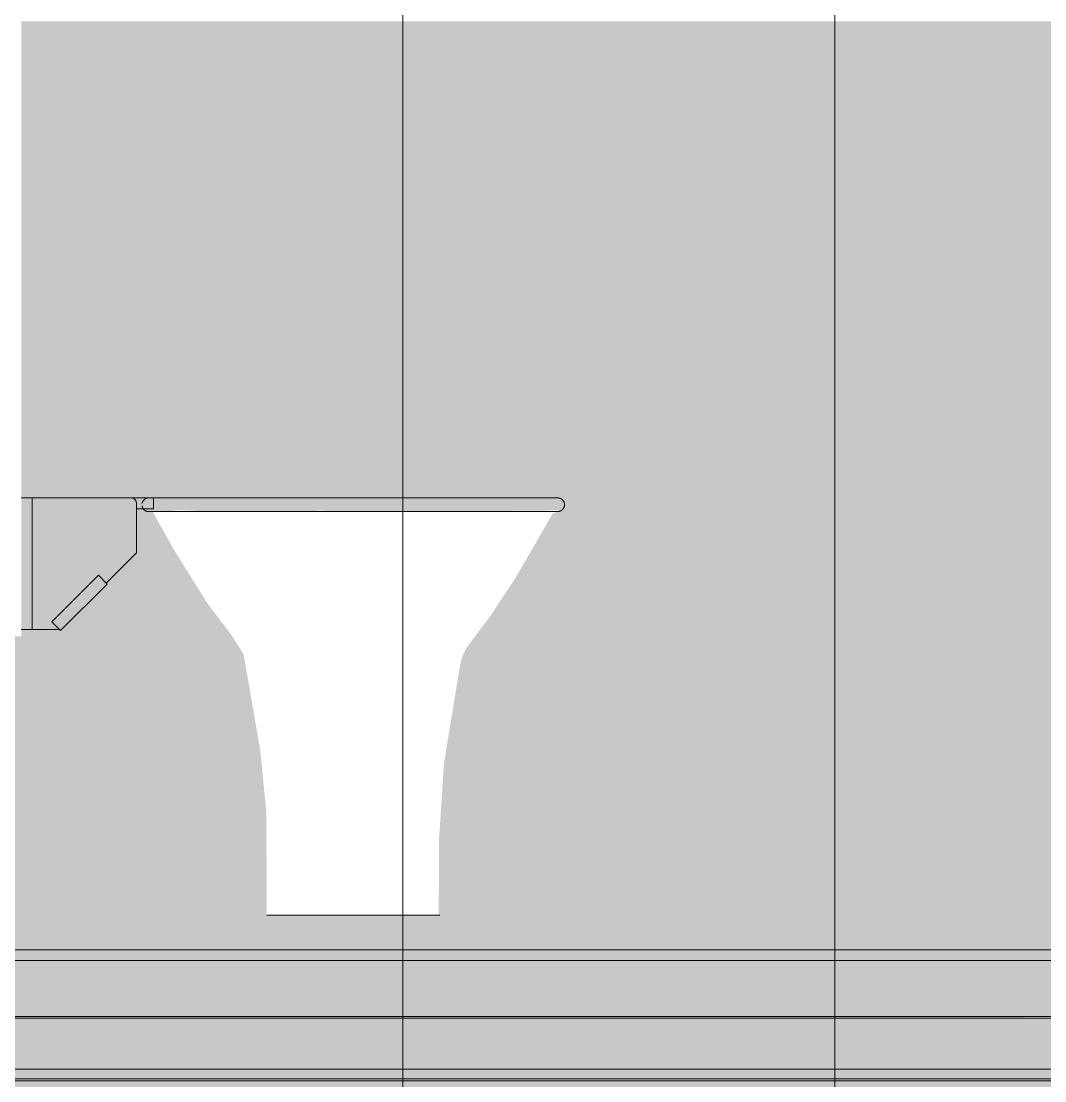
# Model space of a CAD drawing. Header units: inches. Extents: x 20426 to 92531, y -195 to 750.
# Drawn here: x 32849.72 to 32896.35, y 93.77 to 142.02 of the extents above; entities that cross this region are included whole.
import ezdxf

# ---------------------------------------------------------------- set-up
doc = ezdxf.new("R2010")
doc.units = ezdxf.units.IN
doc.header["$MEASUREMENT"] = 0
for name, color, linetype, lineweight in [('A-DOOR', 31, 'Continuous', 13), ('A-WALL-PATT', 111, 'Continuous', 13), ('Q-SPCQ', 91, 'Continuous', 9), ('S-BEAM', 12, 'Continuous', 9)]:
    doc.layers.add(name, color=color, linetype=linetype, lineweight=lineweight)

# ---------------------------------------------------------------- blocks, each defined once
blk = doc.blocks.new('Girt_Z - 8_D-757208-Elevation - North')
at = {"layer": 'S-BEAM'}
h = blk.add_hatch(color=256, dxfattribs=at)
h.paths.add_polyline_path([(-23089.637, 99.25), (-23089.637, 99.732), (-23371.643, 99.732), (-23371.643, 99.25), (-23184.518, 99.25)], flags=0)
h.paths.add_polyline_path([(-25971.39, 99.25), (-25695.137, 99.25), (-25695.137, 99.732), (-25971.39, 99.732)], flags=0)
h.paths.add_polyline_path([(-24537.137, 99.25), (-24537.137, 99.732), (-24819.143, 99.732), (-24819.143, 99.25), (-24566.874, 99.25)], flags=0)
h = blk.add_hatch(color=256, dxfattribs=at)
h.paths.add_polyline_path([(-23089.637, 96.883), (-23089.637, 99.25), (-23371.643, 99.25), (-23371.643, 96.883), (-23184.518, 96.883)], flags=0)
h.paths.add_polyline_path([(-25971.39, 96.883), (-25695.137, 96.883), (-25695.137, 99.25), (-25971.39, 99.25)], flags=0)
h.paths.add_polyline_path([(-24537.137, 96.883), (-24537.137, 99.25), (-24819.143, 99.25), (-24819.143, 96.883), (-24566.874, 96.883)], flags=0)
h = blk.add_hatch(color=256, dxfattribs=at)
h.paths.add_polyline_path([(-24791.507, 96.695), (-24537.137, 96.72), (-24537.137, 96.883), (-24819.143, 96.849), (-24819.143, 96.695), (-24808.786, 96.695)], flags=0)
h.paths.add_polyline_path([(-25971.39, 96.695), (-25695.137, 96.72), (-25695.137, 96.883), (-25971.39, 96.883), (-25971.39, 96.72)], flags=0)
h.paths.add_polyline_path([(-23322.754, 96.695), (-23089.637, 96.727), (-23089.637, 96.883), (-23371.643, 96.883), (-23371.643, 96.695)], flags=0)
h = blk.add_hatch(color=256, dxfattribs=at)
h.paths.add_polyline_path([(-25971.39, 96.62), (-25695.137, 96.66), (-25695.137, 96.695), (-25971.39, 96.658)], flags=0)
h.paths.add_polyline_path([(-24705.11, 96.62), (-24537.137, 96.67), (-24537.137, 96.695), (-24819.143, 96.658), (-24819.143, 96.62), (-24739.669, 96.62)], flags=0)
h.paths.add_polyline_path([(-23089.637, 96.62), (-23089.637, 96.695), (-23371.643, 96.651), (-23371.643, 96.62), (-23184.518, 96.62)], flags=0)
h = blk.add_hatch(color=256, dxfattribs=at)
h.paths.add_polyline_path([(-25971.39, 94.301), (-25695.137, 94.301), (-25695.137, 96.62), (-25971.39, 96.62), (-25971.39, 95.164)], flags=0)
h.paths.add_polyline_path([(-24646.401, 94.301), (-24537.137, 94.301), (-24537.137, 96.62), (-24819.143, 96.62), (-24819.143, 94.301), (-24705.11, 94.301)], flags=0)
h.paths.add_polyline_path([(-23322.754, 94.301), (-23089.637, 94.301), (-23089.637, 96.62), (-23371.643, 96.62), (-23371.643, 94.301)], flags=0)
h = blk.add_hatch(color=256, dxfattribs=at)
h.paths.add_polyline_path([(-23089.637, 93.852), (-23089.637, 94.301), (-23371.643, 94.301), (-23371.643, 93.852), (-23184.518, 93.852)], flags=0)
h.paths.add_polyline_path([(-25695.137, 93.852), (-25695.137, 94.301), (-25971.39, 94.301), (-25971.39, 93.852), (-25810.995, 93.852)], flags=0)
h.paths.add_polyline_path([(-24819.143, 93.852), (-24537.137, 93.852), (-24537.137, 94.301), (-24819.143, 94.301)], flags=0)
h = blk.add_hatch(color=256, dxfattribs=at)
h.paths.add_polyline_path([(-24705.11, 93.768), (-24537.137, 93.768), (-24537.137, 93.852), (-24819.143, 93.852), (-24819.143, 93.768)], flags=0)
h.paths.add_polyline_path([(-25878.61, 93.768), (-25695.137, 93.768), (-25695.137, 93.852), (-25971.39, 93.852), (-25971.39, 93.768)], flags=0)
h.paths.add_polyline_path([(-23089.637, 93.768), (-23089.637, 93.852), (-23371.643, 93.852), (-23371.643, 93.768), (-23184.518, 93.768)], flags=0)
for p, q in [((-25971.39, 99.732), (-25695.137, 99.732)), ((-25971.39, 99.25), (-25695.137, 99.25)), ((-25971.39, 96.695), (-25695.137, 96.695)), ((-25971.39, 96.62), (-25695.137, 96.62)), ((-25971.39, 94.301), (-25695.137, 94.301)), ((-25971.39, 93.852), (-25695.137, 93.852)), ((-25971.39, 93.768), (-25695.137, 93.768))]:
    blk.add_line(p, q, dxfattribs=at)
blk = doc.blocks.new('opening - opening-837279-Elevation - North')
at = {"layer": 'A-DOOR'}
h = blk.add_hatch(color=256, dxfattribs=at)
h.paths.add_polyline_path([(-25970.39, 2.244), (-25834.39, 2.244), (-25834.39, 36), (-25726.39, 36), (-25726.39, 45.518), (-25970.39, 45.518), (-25970.39, 21.242)], flags=0)
h.paths.add_polyline_path([(-25822.578, 128.125), (-25822.65, 128.167), (-25822.609, 128.312), (-25822.58, 128.136)], flags=0)
h.paths.add_polyline_path([(-25971.39, 48), (-25971.39, 51.482), (-25726.39, 51.482), (-25726.39, 93.768), (-25971.39, 93.768), (-25971.39, 99.732), (-25726.39, 99.732), (-25726.39, 142.018), (-25805.39, 142.018), (-25805.39, 120.312), (-25780.838, 120.258), (-25780.64, 120), (-25780.882, 119.728), (-25781.186, 119.581), (-25782.876, 116.661), (-25784.007, 114.949), (-25785.123, 113.461), (-25785.324, 113.015), (-25785.434, 112.476), (-25786.133, 108.197), (-25786.351, 104.823), (-25786.369, 101.312), (-25794.204, 101.312), (-25794.223, 106.007), (-25794.505, 108.856), (-25795.264, 113.208), (-25795.765, 113.999), (-25796.949, 115.57), (-25798.47, 118.011), (-25799.408, 119.696), (-25799.649, 119.728), (-25799.89, 119.812), (-25800.14, 119.812), (-25800.14, 117.812), (-25801.519, 116.434), (-25801.475, 116.39), (-25803.596, 114.268), (-25803.64, 114.312), (-25805.39, 114.312), (-25805.39, 114), (-25807.89, 114), (-25807.89, 117.353), (-25810.828, 118.688), (-25810.828, 118.563), (-25811.078, 118.605), (-25811.114, 118.688), (-25812.578, 118.688), (-25812.578, 118.813), (-25815.14, 118.813), (-25815.182, 119.437), (-25815.328, 119.437), (-25815.332, 119.75), (-25815.703, 119.75), (-25815.703, 119.312), (-25815.453, 119.312), (-25815.453, 119.125), (-25815.703, 119.125), (-25815.703, 116), (-25822.328, 116), (-25822.379, 119.76), (-25822.678, 119.799), (-25822.831, 120), (-25822.678, 120.2), (-25822.328, 120.25), (-25822.328, 128.125), (-25822.578, 128.136), (-25822.578, 128.312), (-25822.328, 128.317), (-25822.328, 128.75), (-25822.703, 128.75), (-25822.703, 128.437), (-25822.89, 128.437), (-25822.89, 128), (-25826.328, 128), (-25826.328, 130.75), (-25826.453, 130.75), (-25826.501, 135.625), (-25828.522, 135.618), (-25828.945, 135.416), (-25832.384, 142.018), (-25971.39, 142.018), (-25971.39, 145), (-25971.89, 144.945), (-25971.89, 48)], flags=0)
h.paths.add_polyline_path([(-25815.182, 119.281), (-25815.232, 119.364), (-25815.151, 119.357)], flags=0)
h.paths.add_polyline_path([(-25815.232, 119.217), (-25815.296, 119.324), (-25815.182, 119.281)], flags=0)
h.paths.add_polyline_path([(-25815.372, 119.136), (-25815.328, 119.285), (-25815.232, 119.217), (-25815.328, 119.154)], flags=0)
h.paths.add_polyline_path([(-25815.453, 119.125), (-25815.39, 119.204), (-25815.39, 119.133)], flags=0)
h.paths.add_polyline_path([(-25815.151, 119.357), (-25815.232, 119.422), (-25815.14, 119.437)], flags=0)
h.paths.add_polyline_path([(-25815.332, 120.25), (-25815.328, 120.25), (-25815.315, 120.562), (-25815.315, 120.6), (-25815.265, 120.671), (-25815.296, 120.719), (-25815.389, 120.687), (-25815.421, 120.687), (-25815.453, 120.687), (-25815.703, 120.683), (-25815.703, 120.25)], flags=0)
h.paths.add_polyline_path([(-25807.89, 120.384), (-25807.89, 122), (-25807.64, 122), (-25807.64, 142.018), (-25808.069, 142.018), (-25811.078, 137.708), (-25811.078, 121.813), (-25810.828, 121.813), (-25810.828, 121.719), (-25810.759, 121.688)], flags=0)
h.paths.add_polyline_path([(-25815.14, 120.562), (-25815.14, 122.563), (-25815.012, 122.611), (-25814.953, 123.063), (-25814.89, 123.063), (-25814.89, 134.687), (-25815.14, 134.687), (-25815.182, 135.125), (-25815.328, 135.125), (-25815.332, 135.437), (-25815.703, 135.437), (-25815.703, 135), (-25815.453, 135), (-25815.453, 134.812), (-25815.703, 134.812), (-25815.651, 129.241), (-25815.352, 129.2), (-25815.199, 129), (-25815.383, 128.798), (-25815.703, 128.75), (-25815.703, 120.875), (-25815.296, 120.833), (-25815.182, 120.719), (-25815.151, 120.643)], flags=0)
h.paths.add_polyline_path([(-25812.89, 122.688), (-25812.887, 123.063), (-25812.578, 123.063), (-25812.578, 134.687), (-25813.015, 134.687), (-25812.987, 123.063), (-25812.926, 123.063), (-25812.902, 122.813)], flags=0)
h.paths.add_polyline_path([(-25822.659, 128.136), (-25822.799, 128.217), (-25822.642, 128.312), (-25822.656, 128.167)], flags=0)
h.paths.add_polyline_path([(-25822.799, 128.217), (-25822.799, 128.3), (-25822.734, 128.281)], flags=0)
h.paths.add_polyline_path([(-25822.848, 128.281), (-25822.848, 128.36), (-25822.799, 128.31)], flags=0)
h.paths.add_polyline_path([(-25822.88, 128.357), (-25822.848, 128.43), (-25822.811, 128.375), (-25822.848, 128.365)], flags=0)
h.paths.add_polyline_path([(-25822.328, 129.25), (-25822.328, 129.687), (-25822.578, 129.687), (-25822.578, 129.875), (-25822.328, 129.908), (-25822.379, 135.448), (-25822.678, 135.486), (-25822.831, 135.687), (-25822.678, 135.888), (-25822.328, 135.937), (-25822.328, 142.018), (-25824.453, 142.018), (-25824.43, 137.75), (-25824.328, 137.75), (-25824.364, 130.75), (-25824.453, 130.75), (-25824.453, 130), (-25822.89, 130), (-25822.848, 129.562), (-25822.703, 129.562), (-25822.698, 129.25)], flags=0)
h.paths.add_polyline_path([(-25822.89, 129.562), (-25822.848, 129.635), (-25822.799, 129.578), (-25822.88, 129.564)], flags=0)
h.paths.add_polyline_path([(-25822.799, 129.783), (-25822.656, 129.833), (-25822.703, 129.715), (-25822.734, 129.737)], flags=0)
h.paths.add_polyline_path([(-25822.848, 129.719), (-25822.799, 129.783), (-25822.734, 129.676), (-25822.799, 129.7)], flags=0)
h.paths.add_polyline_path([(-25822.686, 129.625), (-25822.88, 129.643), (-25822.799, 129.69), (-25822.698, 129.632)], flags=0)
h.paths.add_polyline_path([(-25822.61, 129.683), (-25822.64, 129.867), (-25822.58, 129.864), (-25822.609, 129.687)], flags=0)
h.paths.add_polyline_path([(-25815.182, 134.969), (-25815.315, 135.06), (-25815.164, 135.014)], flags=0)
h.paths.add_polyline_path([(-25815.232, 134.904), (-25815.296, 135.011), (-25815.182, 134.969)], flags=0)
h.paths.add_polyline_path([(-25815.372, 134.823), (-25815.328, 134.972), (-25815.232, 134.904), (-25815.328, 134.841)], flags=0)
h.paths.add_polyline_path([(-25815.453, 134.812), (-25815.39, 134.892), (-25815.39, 134.821)], flags=0)
h.paths.add_polyline_path([(-25815.151, 135.044), (-25815.315, 135.096), (-25815.14, 135.125)], flags=0)
h.paths.add_polyline_path([(-25815.332, 135.937), (-25815.328, 135.937), (-25815.315, 136.25), (-25815.315, 136.287), (-25815.265, 136.358), (-25815.296, 136.406), (-25815.389, 136.375), (-25815.421, 136.375), (-25815.453, 136.375), (-25815.703, 136.371), (-25815.703, 135.937)], flags=0)
h.paths.add_polyline_path([(-25815.14, 136.25), (-25815.14, 136.687), (-25814.89, 136.687), (-25814.89, 142.018), (-25815.703, 142.018), (-25815.703, 136.562), (-25815.296, 136.521), (-25815.182, 136.406), (-25815.151, 136.331)], flags=0)
h.paths.add_polyline_path([(-25812.739, 136.687), (-25812.578, 136.687), (-25812.614, 142.018), (-25813.015, 142.018), (-25813.015, 136.687), (-25812.743, 136.687)], flags=0)
h.paths.add_polyline_path([(-25827.516, 137.375), (-25826.453, 137.375), (-25826.417, 137.75), (-25826.328, 137.75), (-25826.328, 142.018), (-25830.27, 142.018), (-25827.851, 137.375), (-25827.517, 137.375)], flags=0)
h.paths.add_polyline_path([(-25811.078, 138.144), (-25808.374, 142.018), (-25811.078, 142.018)], flags=0)
blk = doc.blocks.new('Basketball_Backstop-Performance_Sports_Systems-3103-Ceiling_Hung - 27_-0_ to 27_-11 7_8_-V92-Elevation - North')
at = {"layer": 'Q-SPCQ'}
for points in [[(-25804.89, 114.312), (-25804.89, 120.312), (-25805.39, 120.312), (-25805.39, 114.312)], [(-25803.994, 114.312), (-25803.64, 114.312), (-25803.994, 114.666), (-25801.872, 116.787), (-25801.519, 116.434), (-25800.14, 117.812), (-25800.14, 120.062), (-25800.213, 120.239), (-25800.39, 120.312), (-25804.89, 120.312), (-25804.89, 114.312)], [(-25799.672, 119.812), (-25799.369, 119.812), (-25799.369, 120.312), (-25800.39, 120.312), (-25800.213, 120.239), (-25800.14, 120.062), (-25800.14, 119.812), (-25799.89, 119.812)], [(-25793.174, 120), (-25790.265, 120), (-25790.265, 120.312), (-25792.407, 120.286), (-25793.715, 120.309), (-25799.369, 120.287), (-25799.369, 120), (-25793.715, 120)], [(-25790.265, 120), (-25780.64, 120), (-25780.838, 120.258), (-25781.164, 120.301), (-25781.946, 120.291), (-25782.844, 120.292), (-25784.453, 120.287), (-25787.564, 120.304), (-25788.62, 120.27), (-25790.265, 120.271), (-25790.265, 120.081)], [(-25790.265, 119.687), (-25790.265, 120), (-25799.369, 120), (-25799.369, 119.812), (-25799.746, 119.812), (-25799.692, 119.742), (-25799.419, 119.715), (-25799.413, 119.717), (-25798.655, 119.706), (-25798.25, 119.748), (-25796.706, 119.696), (-25794.267, 119.71), (-25792.407, 119.714), (-25791.738, 119.726)], [(-25790.265, 119.687), (-25788.123, 119.714), (-25785.945, 119.695), (-25780.838, 119.742), (-25780.64, 120), (-25790.265, 120), (-25790.265, 119.698)], [(-25803.596, 114.268), (-25801.475, 116.39), (-25801.872, 116.787), (-25803.994, 114.666)]]:
    blk.add_hatch(color=256, dxfattribs=at).paths.add_polyline_path(points, flags=0)
for p, q in [((-25805.39, 120.312), (-25804.89, 120.312)), ((-25800.39, 120.312), (-25804.89, 120.312)), ((-25804.89, 120.312), (-25804.89, 114.312)), ((-25800.39, 120.312), (-25799.369, 120.312)), ((-25799.369, 120.287), (-25799.369, 119.812)), ((-25800.14, 117.812), (-25800.14, 120.062)), ((-25799.369, 119.812), (-25800.14, 119.812)), ((-25801.519, 116.434), (-25800.14, 117.812)), ((-25803.994, 114.666), (-25801.872, 116.787)), ((-25801.872, 116.787), (-25801.475, 116.39)), ((-25803.596, 114.268), (-25801.475, 116.39)), ((-25803.596, 114.268), (-25803.994, 114.666)), ((-25804.89, 114.312), (-25805.39, 114.312)), ((-25804.89, 114.312), (-25803.64, 114.312)), ((-25794.204, 101.312), (-25790.265, 101.312)), ((-25790.265, 101.312), (-25786.326, 101.312))]:
    blk.add_line(p, q, dxfattribs=at)
at = {"layer": 'Q-SPCQ', "flags": 128}
for points in [[(-25799.886, 120.05), (-25799.884, 120.062), (-25799.881, 120.074), (-25799.878, 120.086), (-25799.874, 120.098), (-25799.87, 120.11), (-25799.866, 120.122), (-25799.86, 120.133), (-25799.855, 120.144), (-25799.849, 120.155), (-25799.842, 120.166), (-25799.836, 120.176), (-25799.828, 120.187), (-25799.821, 120.196), (-25799.813, 120.206), (-25799.804, 120.215), (-25799.795, 120.224), (-25799.786, 120.233), (-25799.777, 120.241), (-25799.767, 120.249), (-25799.757, 120.256), (-25799.747, 120.263), (-25799.736, 120.27), (-25799.725, 120.276), (-25799.714, 120.281), (-25799.703, 120.287), (-25799.691, 120.291), (-25799.679, 120.296), (-25799.667, 120.299), (-25799.655, 120.303), (-25799.643, 120.306), (-25799.631, 120.308), (-25799.618, 120.31), (-25799.606, 120.311), (-25799.594, 120.312), (-25799.581, 120.312), (-25799.578, 120.312)], [(-25790.265, 120.312), (-25790.638, 120.312), (-25791.009, 120.312), (-25791.38, 120.312), (-25791.749, 120.312), (-25792.115, 120.312), (-25792.479, 120.312), (-25792.839, 120.312), (-25793.195, 120.312), (-25793.546, 120.312), (-25793.892, 120.312), (-25794.232, 120.312), (-25794.566, 120.312), (-25794.892, 120.312), (-25795.212, 120.312), (-25795.523, 120.312), (-25795.827, 120.312), (-25796.121, 120.312), (-25796.406, 120.312), (-25796.681, 120.312), (-25796.946, 120.312), (-25797.2, 120.312), (-25797.443, 120.312), (-25797.674, 120.312), (-25797.894, 120.312), (-25798.101, 120.312), (-25798.296, 120.312), (-25798.478, 120.312), (-25798.647, 120.312), (-25798.803, 120.312), (-25798.945, 120.312), (-25799.073, 120.312), (-25799.187, 120.312), (-25799.286, 120.312), (-25799.372, 120.312), (-25799.442, 120.312), (-25799.498, 120.312), (-25799.539, 120.312), (-25799.566, 120.312), (-25799.577, 120.312), (-25799.578, 120.312)], [(-25799.578, 120.312), (-25799.57, 120.312), (-25799.548, 120.312), (-25799.511, 120.312)], [(-25799.311, 120.312), (-25799.215, 120.312), (-25799.105, 120.312), (-25798.981, 120.312), (-25798.843, 120.312), (-25798.691, 120.312), (-25798.525, 120.312), (-25798.347, 120.312), (-25798.155, 120.312), (-25797.951, 120.312), (-25797.735, 120.312), (-25797.506, 120.312), (-25797.266, 120.312), (-25797.015, 120.312), (-25796.753, 120.312), (-25796.481, 120.312), (-25796.199, 120.312), (-25795.907, 120.312), (-25795.606, 120.312), (-25795.297, 120.312), (-25794.979, 120.312), (-25794.654, 120.312), (-25794.323, 120.312), (-25793.984, 120.312), (-25793.64, 120.312), (-25793.29, 120.312), (-25792.935, 120.312), (-25792.576, 120.312), (-25792.214, 120.312), (-25791.848, 120.312), (-25791.48, 120.312), (-25791.11, 120.312), (-25790.738, 120.312), (-25790.366, 120.312), (-25790.265, 120.312)], [(-25790.265, 120.312), (-25789.893, 120.312), (-25789.521, 120.312), (-25789.15, 120.312), (-25788.782, 120.312), (-25788.415, 120.312), (-25788.052, 120.312), (-25787.692, 120.312), (-25787.336, 120.312), (-25786.985, 120.312), (-25786.639, 120.312), (-25786.299, 120.312), (-25785.965, 120.312), (-25785.638, 120.312), (-25785.319, 120.312), (-25785.007, 120.312), (-25784.704, 120.312), (-25784.41, 120.312), (-25784.125, 120.312), (-25783.85, 120.312), (-25783.585, 120.312), (-25783.331, 120.312), (-25783.088, 120.312), (-25782.856, 120.312), (-25782.637, 120.312), (-25782.429, 120.312), (-25782.234, 120.312), (-25782.052, 120.312), (-25781.883, 120.312), (-25781.727, 120.312), (-25781.586, 120.312), (-25781.458, 120.312), (-25781.344, 120.312), (-25781.244, 120.312), (-25781.159, 120.312), (-25781.088, 120.312), (-25781.032, 120.312), (-25780.991, 120.312), (-25780.965, 120.312), (-25780.953, 120.312), (-25780.953, 120.312)], [(-25780.953, 120.312), (-25780.96, 120.312), (-25780.983, 120.312), (-25781.02, 120.312), (-25781.072, 120.312), (-25781.138, 120.312), (-25781.22, 120.312), (-25781.315, 120.312), (-25781.425, 120.312), (-25781.55, 120.312), (-25781.688, 120.312), (-25781.84, 120.312), (-25782.005, 120.312), (-25782.184, 120.312), (-25782.375, 120.312), (-25782.579, 120.312), (-25782.796, 120.312), (-25783.024, 120.312), (-25783.264, 120.312), (-25783.515, 120.312), (-25783.777, 120.312), (-25784.049, 120.312), (-25784.332, 120.312), (-25784.624, 120.312), (-25784.924, 120.312), (-25785.234, 120.312), (-25785.551, 120.312), (-25785.876, 120.312), (-25786.208, 120.312), (-25786.546, 120.312), (-25786.891, 120.312), (-25787.241, 120.312), (-25787.595, 120.312), (-25787.954, 120.312), (-25788.317, 120.312), (-25788.682, 120.312), (-25789.051, 120.312), (-25789.421, 120.312), (-25789.792, 120.312), (-25790.165, 120.312), (-25790.265, 120.312)], [(-25780.953, 120.312), (-25780.94, 120.312), (-25780.928, 120.312), (-25780.915, 120.31), (-25780.903, 120.309), (-25780.891, 120.306), (-25780.878, 120.304), (-25780.866, 120.3), (-25780.854, 120.297), (-25780.843, 120.292), (-25780.831, 120.288), (-25780.82, 120.283), (-25780.808, 120.277), (-25780.797, 120.271), (-25780.787, 120.265), (-25780.776, 120.258), (-25780.766, 120.251), (-25780.756, 120.243), (-25780.747, 120.235), (-25780.737, 120.227), (-25780.729, 120.218), (-25780.72, 120.209), (-25780.712, 120.199), (-25780.704, 120.189), (-25780.697, 120.179), (-25780.69, 120.169), (-25780.683, 120.158), (-25780.677, 120.147), (-25780.671, 120.136), (-25780.666, 120.125), (-25780.661, 120.113), (-25780.657, 120.101), (-25780.653, 120.09), (-25780.65, 120.078), (-25780.647, 120.065), (-25780.645, 120.053), (-25780.643, 120.041), (-25780.642, 120.028), (-25780.641, 120.016), (-25780.64, 120.003), (-25780.64, 120)], [(-25799.578, 119.687), (-25799.59, 119.688), (-25799.603, 119.688), (-25799.615, 119.69), (-25799.628, 119.691), (-25799.64, 119.694), (-25799.652, 119.696), (-25799.664, 119.7), (-25799.676, 119.703), (-25799.688, 119.708), (-25799.699, 119.712), (-25799.711, 119.717), (-25799.722, 119.723), (-25799.733, 119.729), (-25799.744, 119.735), (-25799.754, 119.742), (-25799.764, 119.749), (-25799.774, 119.757), (-25799.784, 119.765), (-25799.793, 119.773), (-25799.802, 119.782), (-25799.81, 119.791), (-25799.819, 119.801), (-25799.826, 119.811), (-25799.834, 119.821), (-25799.841, 119.831), (-25799.847, 119.842), (-25799.853, 119.853), (-25799.859, 119.864), (-25799.864, 119.875), (-25799.869, 119.887), (-25799.873, 119.899), (-25799.877, 119.91), (-25799.88, 119.922), (-25799.883, 119.935), (-25799.886, 119.947)], [(-25799.372, 119.687), (-25799.442, 119.687), (-25799.498, 119.687), (-25799.539, 119.687), (-25799.566, 119.687), (-25799.577, 119.687), (-25799.578, 119.687)], [(-25799.578, 119.687), (-25799.57, 119.687), (-25799.548, 119.687), (-25799.511, 119.687), (-25799.459, 119.687), (-25799.392, 119.687), (-25799.311, 119.687), (-25799.215, 119.687), (-25799.105, 119.687), (-25798.981, 119.687), (-25798.843, 119.687), (-25798.691, 119.687), (-25798.525, 119.687), (-25798.347, 119.687), (-25798.155, 119.687), (-25797.951, 119.687), (-25797.735, 119.687), (-25797.506, 119.687), (-25797.266, 119.687), (-25797.015, 119.687), (-25796.753, 119.687), (-25796.481, 119.687), (-25796.199, 119.687), (-25795.907, 119.687), (-25795.606, 119.687), (-25795.297, 119.687), (-25794.979, 119.687), (-25794.654, 119.687), (-25794.323, 119.687), (-25793.984, 119.687), (-25793.64, 119.687), (-25793.29, 119.687), (-25792.935, 119.687), (-25792.576, 119.687), (-25792.214, 119.687), (-25791.848, 119.687), (-25791.48, 119.687), (-25791.11, 119.687), (-25790.738, 119.687), (-25790.366, 119.687), (-25790.265, 119.687)], [(-25790.265, 119.687), (-25789.893, 119.687), (-25789.521, 119.687), (-25789.15, 119.687), (-25788.782, 119.687), (-25788.415, 119.687), (-25788.052, 119.687), (-25787.692, 119.687), (-25787.336, 119.687), (-25786.985, 119.687), (-25786.639, 119.687), (-25786.299, 119.687), (-25785.965, 119.687), (-25785.638, 119.687), (-25785.319, 119.687), (-25785.007, 119.687), (-25784.704, 119.687), (-25784.41, 119.687), (-25784.125, 119.687), (-25783.85, 119.687), (-25783.585, 119.687), (-25783.331, 119.687), (-25783.088, 119.687), (-25782.856, 119.687), (-25782.637, 119.687), (-25782.429, 119.687), (-25782.234, 119.687), (-25782.052, 119.687), (-25781.883, 119.687), (-25781.727, 119.687), (-25781.586, 119.687), (-25781.458, 119.687), (-25781.344, 119.687), (-25781.244, 119.687), (-25781.159, 119.687), (-25781.088, 119.687), (-25781.032, 119.687), (-25780.991, 119.687), (-25780.965, 119.687), (-25780.953, 119.687), (-25780.953, 119.687)], [(-25780.953, 119.687), (-25780.96, 119.687), (-25780.983, 119.687), (-25781.02, 119.687), (-25781.072, 119.687), (-25781.138, 119.687), (-25781.22, 119.687)], [(-25780.64, 120), (-25780.64, 119.988), (-25780.641, 119.975), (-25780.642, 119.963), (-25780.644, 119.95), (-25780.646, 119.938), (-25780.649, 119.926), (-25780.652, 119.914), (-25780.656, 119.902), (-25780.66, 119.89), (-25780.665, 119.878), (-25780.67, 119.867), (-25780.676, 119.856), (-25780.682, 119.845), (-25780.688, 119.834), (-25780.695, 119.824), (-25780.702, 119.813), (-25780.71, 119.804), (-25780.718, 119.794), (-25780.726, 119.785), (-25780.735, 119.776), (-25780.744, 119.767), (-25780.754, 119.759), (-25780.763, 119.751), (-25780.774, 119.744), (-25780.784, 119.737), (-25780.795, 119.73), (-25780.805, 119.724), (-25780.817, 119.719), (-25780.828, 119.713), (-25780.839, 119.709), (-25780.851, 119.704), (-25780.863, 119.701), (-25780.875, 119.697), (-25780.887, 119.694), (-25780.9, 119.692), (-25780.912, 119.69), (-25780.924, 119.689), (-25780.937, 119.688), (-25780.949, 119.688), (-25780.953, 119.687)]]:
    blk.add_lwpolyline(points, dxfattribs=at)
at = {"layer": 'Q-SPCQ'}
blk.add_arc((-25800.39, 120.062), 0.25, 0, 90, dxfattribs=at)

msp = doc.modelspace()

# ---------------------------------------------------------------- hatches: boundary and pattern name
at = {"layer": 'A-WALL-PATT', "lineweight": 9}
h = msp.add_hatch(dxfattribs=at)
h.set_pattern_fill('FP_31', color=256, style=0, pattern_type=2)
h.set_pattern_definition([(90, (-84652.361, 0), (-19.685, 1e-15), [])])
h.paths.add_polyline_path([(32660.684, 0.062), (32661.472, 0.062), (32661.472, 1.456), (32959.969, 1.456), (32959.969, 0.062), (32960.757, 0.062), (32960.757, 243.744), (32963.591, 243.744), (32963.591, 242.956), (33832.341, 242.956), (33832.341, 243.744), (33835.175, 243.744), (33835.175, 0.062), (33835.963, 0.062), (33835.963, 1.456), (34117.969, 1.456), (34117.969, 0.062), (34118.757, 0.062), (34118.757, 243.744), (34121.591, 243.744), (34121.591, 242.956), (35279.841, 242.956), (35279.841, 243.744), (35282.675, 243.744), (35282.675, 0.062), (35283.463, 0.062), (35283.463, 1.456), (35565.469, 1.456), (35565.469, 0.062), (35566.257, 0.062), (35566.257, 243.744), (35569.091, 243.744), (35569.091, 242.956), (35867.437, 242.956), (35867.437, 388.457), (32661.472, 388.457), (32661.472, 391.229), (32660.684, 391.229), (32660.684, 2.253)], flags=0)

# ---------------------------------------------------------------- block references
at = {"layer": 'A-DOOR'}
msp.add_blockref('opening - opening-837279-Elevation - North', (58655.106, 0), dxfattribs=at)
at = {"layer": 'Q-SPCQ'}
msp.add_blockref('Basketball_Backstop-Performance_Sports_Systems-3103-Ceiling_Hung - 27_-0_ to 27_-11 7_8_-V92-Elevation - North', (58655.106, 0), dxfattribs=at)
at = {"layer": 'S-BEAM'}
msp.add_blockref('Girt_Z - 8_D-757208-Elevation - North', (58655.106, 0), dxfattribs=at)

doc.saveas('drawing.dxf')
